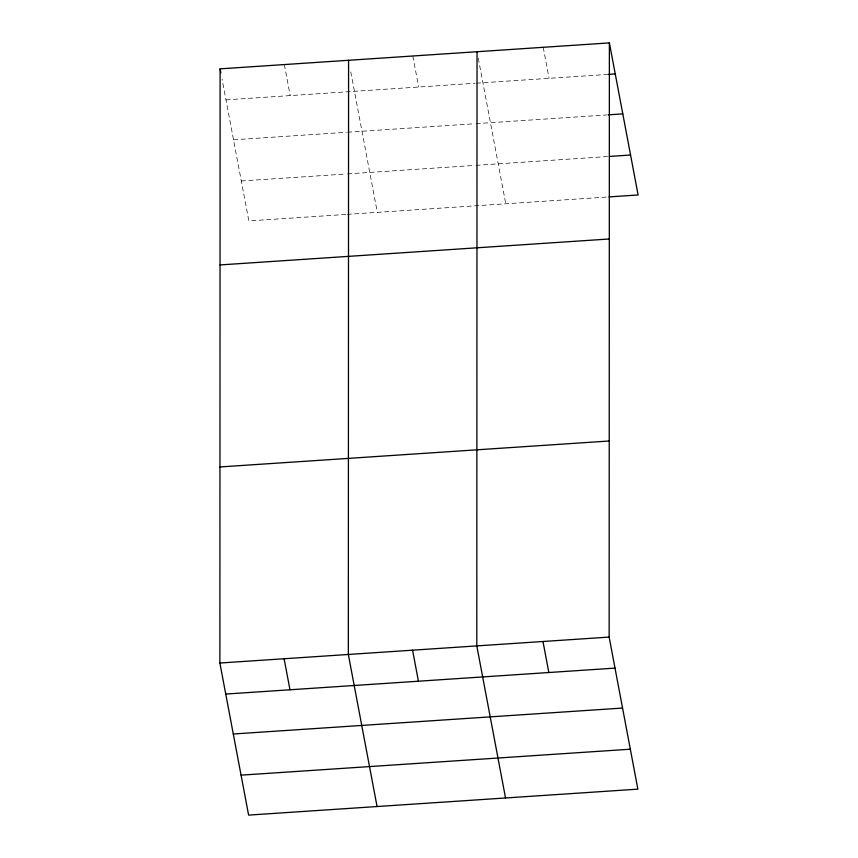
<?xml version="1.0" encoding="UTF-8"?>
<svg xmlns="http://www.w3.org/2000/svg" width="858" height="858" viewBox="0 0 858 858"><rect width="100%" height="100%" fill="white"/><g stroke="black" fill="none" stroke-linecap="round" stroke-linejoin="round"><path stroke-width="0.64" stroke-dasharray="4.29 3.22" d="M225.976 99.871L475.032 83.269M476.34 83.183L608.633 74.367M233.526 139.811L346.257 132.304M347.565 132.218L474.721 123.745M476.029 123.649L606.917 114.929M241.302 180.974L346.171 173.981M347.479 173.895L474.624 165.422M475.943 165.337L608.075 156.521M345.849 214.446L248.852 220.914L222.072 79.183M347.158 214.361L607.678 196.997M543.211 47.308L549.077 78.335M478.26 58.183L505.77 203.796M412.805 56.006L418.672 87.023M350.772 71.922L377.305 212.355M284.352 64.565L290.208 95.592"/><path stroke-width="1.29" d="M609.384 42.9L609.148 637.086L637.88 789.156L248.616 815.1L219.884 663.03L220.12 68.844L609.384 42.9L638.116 194.97L609.008 196.911M348.573 60.285L348.337 654.472L377.07 806.541M477.037 51.716L476.801 645.902L505.534 797.972M608.633 74.367L615.25 73.927M608.236 114.843L622.801 113.867M609.395 156.435L630.576 155.03M220.034 264.929L609.309 238.985M219.959 466.945L609.223 441.001M219.884 663.03L609.148 637.086M225.74 694.058L615.014 668.114M233.29 733.998L622.554 708.054M241.066 775.149L630.33 749.206M542.975 641.494L548.83 672.522M412.569 650.182L418.425 681.209M220.12 68.844L220.849 72.726M284.105 658.751L289.972 689.768"/></g></svg>
